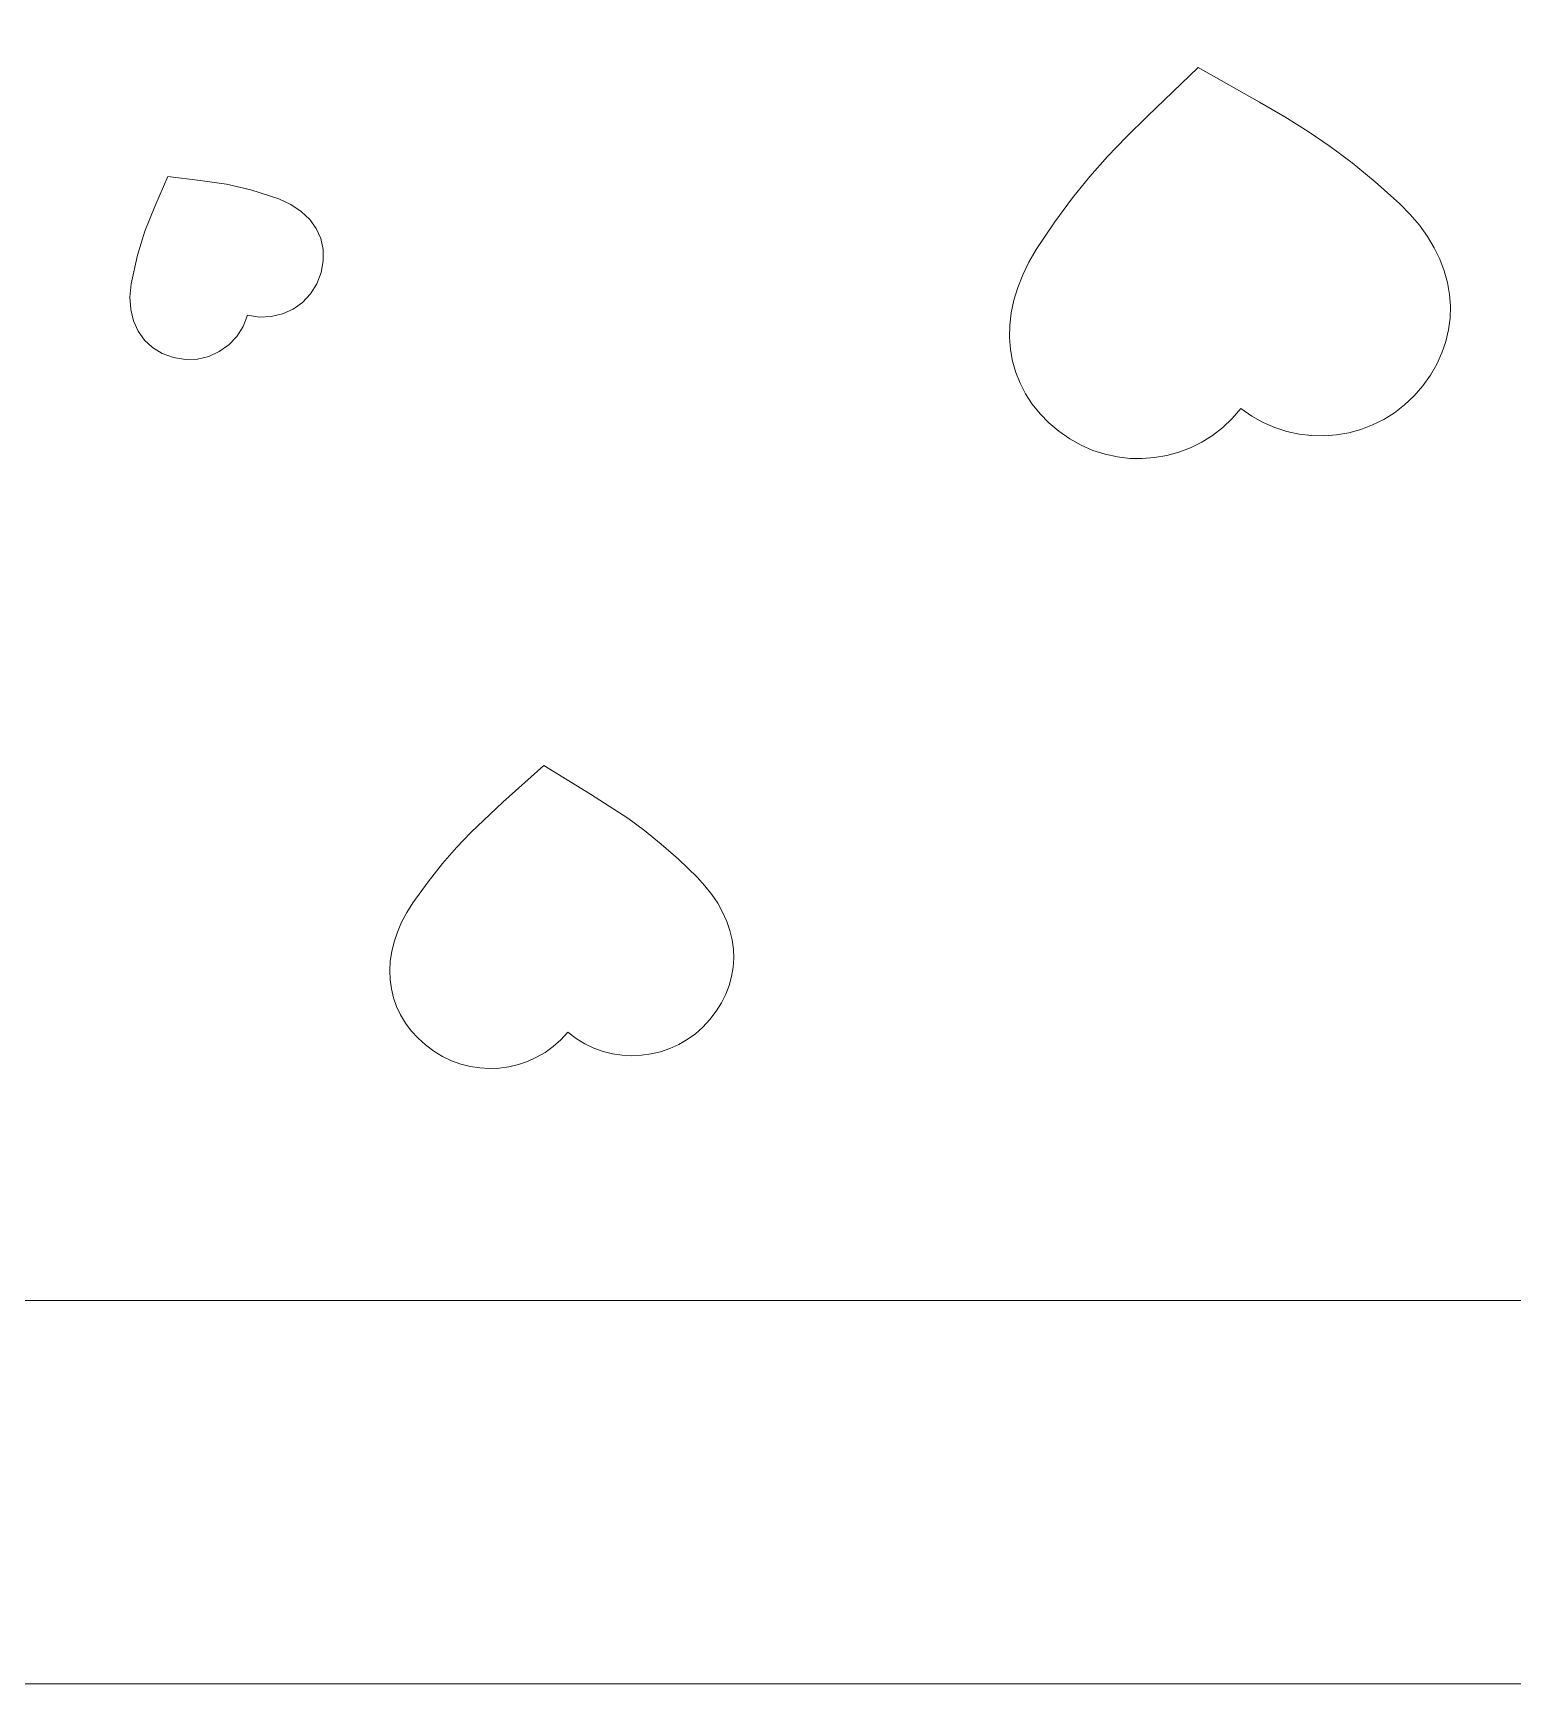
# Model space of a CAD drawing. Header units: millimetres. Extents: x -178 to 178, y -197 to 165.
# Drawn here: x 80.13 to 112.23, y -29.52 to 6.28 of the extents above; entities that cross this region are included whole.
import ezdxf

# ---------------------------------------------------------------- set-up
doc = ezdxf.new("R2010")
doc.units = ezdxf.units.MM
doc.header["$MEASUREMENT"] = 0
doc.layers.add('Calque_par_d_faut', color=7, linetype='Continuous')

msp = doc.modelspace()

# ---------------------------------------------------------------- linework, layer by layer
at = {"layer": 'Calque_par_d_faut', "color": 1, "lineweight": 9}
msp.add_open_spline([(-173.1455, 165.4772), (-174.4725, 165.4763), (-175.7447, 164.9484), (-176.6824, 164.0095), (-176.6824, 164.0095), (-177.6201, 163.0707), (-178.1464, 161.8041), (-178.1455, 160.4772), (-178.1455, 160.4772), (-178.1455, 160.4772), (-178.1455, -24.5228), (-178.1455, -24.5228), (-178.1455, -24.5228), (-178.1447, -25.8498), (-177.6168, -27.122), (-176.6779, -28.0597), (-176.6779, -28.0597), (-175.7391, -28.9974), (-174.4725, -29.5237), (-173.1455, -29.5228), (-173.1455, -29.5228), (-173.1455, -29.5228), (172.4975, -29.5228), (172.4975, -29.5228), (172.4975, -29.5228), (173.8245, -29.522), (175.0967, -28.9941), (176.0344, -28.0552), (176.0344, -28.0552), (176.9721, -27.1163), (177.4984, -25.8498), (177.4975, -24.5228), (177.4975, -24.5228), (177.4975, -24.5228), (177.4975, 71.9694), (177.4975, 71.9694), (177.4975, 71.9694), (177.4975, 71.9694), (177.4975, 79.9694), (177.4975, 79.9694), (177.4975, 79.9694), (177.4975, 79.9694), (177.4975, 160.4772), (177.4975, 160.4772), (177.4975, 160.4772), (177.4967, 161.8041), (176.9688, 163.0763), (176.0299, 164.014), (176.0299, 164.014), (175.0911, 164.9517), (173.8245, 165.478), (172.4975, 165.4772), (172.4975, 165.4772), (172.4975, 165.4772), (-173.1455, 165.4772), (-173.1455, 165.4772), (-173.1455, 165.4772), (-173.1455, 165.4772), (-173.1455, 165.4772), (-173.1455, 165.4772)], degree=3, knots=[0, 0, 0, 0, 0.0625, 0.0625, 0.0625, 0.0625, 0.125, 0.125, 0.125, 0.125, 0.1875, 0.1875, 0.1875, 0.1875, 0.25, 0.25, 0.25, 0.25, 0.3125, 0.3125, 0.3125, 0.3125, 0.375, 0.375, 0.375, 0.375, 0.4375, 0.4375, 0.4375, 0.4375, 0.5, 0.5, 0.5, 0.5, 0.5625, 0.5625, 0.5625, 0.5625, 0.625, 0.625, 0.625, 0.625, 0.6875, 0.6875, 0.6875, 0.6875, 0.75, 0.75, 0.75, 0.75, 0.8125, 0.8125, 0.8125, 0.8125, 0.875, 0.875, 0.875, 0.875, 1, 1, 1, 1], dxfattribs=at)
at = {"layer": 'Calque_par_d_faut', "color": 150, "lineweight": 9}
for points, knots in [([(159.0166, 157.1652), (159.8117, 157.1657), (160.5745, 156.8503), (161.1371, 156.2884), (161.1371, 156.2884), (161.6997, 155.7265), (162.0161, 154.9604), (162.0166, 154.1652), (162.0166, 154.1652), (162.0166, 154.1652), (162.0166, -18.2109), (162.0166, -18.2109), (162.0166, -18.2109), (162.0171, -19.006), (161.7017, -19.7688), (161.1398, -20.3314), (161.1398, -20.3314), (160.5779, -20.894), (159.8117, -21.2104), (159.0166, -21.2109), (159.0166, -21.2109), (159.0166, -21.2109), (38.413, -21.2109), (38.413, -21.2109), (38.413, -21.2109), (37.6179, -21.2114), (36.8551, -20.896), (36.2925, -20.3341), (36.2925, -20.3341), (35.7299, -19.7722), (35.4135, -19.006), (35.413, -18.2109), (35.413, -18.2109), (35.413, -18.2109), (35.413, 154.1652), (35.413, 154.1652), (35.413, 154.1652), (35.4125, 154.9604), (35.7279, 155.7231), (36.2898, 156.2857), (36.2898, 156.2857), (36.8517, 156.8484), (37.6179, 157.1647), (38.413, 157.1652), (38.413, 157.1652), (38.413, 157.1652), (159.0166, 157.1652), (159.0166, 157.1652), (159.0166, 157.1652), (159.0166, 157.1652), (159.0166, 157.1652), (159.0166, 157.1652)], [0, 0, 0, 0, 0.0714286, 0.0714286, 0.0714286, 0.0714286, 0.1428571, 0.1428571, 0.1428571, 0.1428571, 0.2142857, 0.2142857, 0.2142857, 0.2142857, 0.2857143, 0.2857143, 0.2857143, 0.2857143, 0.3571429, 0.3571429, 0.3571429, 0.3571429, 0.4285714, 0.4285714, 0.4285714, 0.4285714, 0.5, 0.5, 0.5, 0.5, 0.5714286, 0.5714286, 0.5714286, 0.5714286, 0.6428571, 0.6428571, 0.6428571, 0.6428571, 0.7142857, 0.7142857, 0.7142857, 0.7142857, 0.7857143, 0.7857143, 0.7857143, 0.7857143, 0.8571429, 0.8571429, 0.8571429, 0.8571429, 1, 1, 1, 1]), ([(106.3237, -1.8663), (106.3237, -1.8663), (106.1358, -2.0843), (106.1358, -2.0843), (106.1358, -2.0843), (106.1358, -2.0843), (105.9308, -2.2784), (105.9308, -2.2784), (105.9308, -2.2784), (105.9308, -2.2784), (105.7108, -2.4486), (105.7108, -2.4486), (105.7108, -2.4486), (105.7108, -2.4486), (105.4777, -2.5944), (105.4777, -2.5944), (105.4777, -2.5944), (105.4777, -2.5944), (105.2334, -2.7157), (105.2334, -2.7157), (105.2334, -2.7157), (105.2334, -2.7157), (104.98, -2.8122), (104.98, -2.8122), (104.98, -2.8122), (104.98, -2.8122), (104.7194, -2.8836), (104.7194, -2.8836), (104.7194, -2.8836), (104.7194, -2.8836), (104.4537, -2.9298), (104.4537, -2.9298), (104.4537, -2.9298), (104.4537, -2.9298), (104.1847, -2.9505), (104.1847, -2.9505), (104.1847, -2.9505), (104.1847, -2.9505), (103.9146, -2.9454), (103.9146, -2.9454), (103.9146, -2.9454), (103.9146, -2.9454), (103.6452, -2.9143), (103.6452, -2.9143), (103.6452, -2.9143), (103.6452, -2.9143), (103.3786, -2.8569), (103.3786, -2.8569), (103.3786, -2.8569), (103.3786, -2.8569), (103.1167, -2.7729), (103.1167, -2.7729), (103.1167, -2.7729), (103.1167, -2.7729), (102.8616, -2.6622), (102.8616, -2.6622), (102.8616, -2.6622), (102.8616, -2.6622), (102.6151, -2.5245), (102.6151, -2.5245), (102.6151, -2.5245), (102.6151, -2.5245), (102.3794, -2.3596), (102.3794, -2.3596), (102.3794, -2.3596), (102.3794, -2.3596), (102.1618, -2.1744), (102.1618, -2.1744), (102.1618, -2.1744), (102.1618, -2.1744), (101.9685, -1.9768), (101.9685, -1.9768), (101.9685, -1.9768), (101.9685, -1.9768), (101.7998, -1.7678), (101.7998, -1.7678), (101.7998, -1.7678), (101.7998, -1.7678), (101.6557, -1.5482), (101.6557, -1.5482), (101.6557, -1.5482), (101.6557, -1.5482), (101.5363, -1.3189), (101.5363, -1.3189), (101.5363, -1.3189), (101.5363, -1.3189), (101.4417, -1.0809), (101.4417, -1.0809), (101.4417, -1.0809), (101.4417, -1.0809), (101.372, -0.8349), (101.372, -0.8349), (101.372, -0.8349), (101.372, -0.8349), (101.3274, -0.582), (101.3274, -0.582), (101.3274, -0.582), (101.3274, -0.582), (101.308, -0.323), (101.308, -0.323), (101.308, -0.323), (101.308, -0.323), (101.3139, -0.0588), (101.3139, -0.0588), (101.3139, -0.0588), (101.3139, -0.0588), (101.3451, 0.2097), (101.3451, 0.2097), (101.3451, 0.2097), (101.3451, 0.2097), (101.4019, 0.4815), (101.4019, 0.4815), (101.4019, 0.4815), (101.4019, 0.4815), (101.4842, 0.7558), (101.4842, 0.7558), (101.4842, 0.7558), (101.4842, 0.7558), (101.5923, 1.0318), (101.5923, 1.0318), (101.5923, 1.0318), (101.5923, 1.0318), (101.7263, 1.3084), (101.7263, 1.3084), (101.7263, 1.3084), (101.7263, 1.3084), (101.8862, 1.5847), (101.8862, 1.5847), (101.8862, 1.5847), (101.8862, 1.5847), (102.2893, 2.1835), (102.2893, 2.1835), (102.2893, 2.1835), (102.2893, 2.1835), (102.6701, 2.7023), (102.6701, 2.7023), (102.6701, 2.7023), (102.6701, 2.7023), (103.0448, 3.1659), (103.0448, 3.1659), (103.0448, 3.1659), (103.0448, 3.1659), (103.4298, 3.5992), (103.4298, 3.5992), (103.4298, 3.5992), (103.4298, 3.5992), (103.8414, 4.0273), (103.8414, 4.0273), (103.8414, 4.0273), (103.8414, 4.0273), (104.2959, 4.4751), (104.2959, 4.4751), (104.2959, 4.4751), (104.2959, 4.4751), (105.3989, 5.5292), (105.3989, 5.5292), (105.3989, 5.5292), (105.3989, 5.5292), (106.7275, 4.7792), (106.7275, 4.7792), (106.7275, 4.7792), (106.7275, 4.7792), (107.2783, 4.4571), (107.2783, 4.4571), (107.2783, 4.4571), (107.2783, 4.4571), (107.7826, 4.1435), (107.7826, 4.1435), (107.7826, 4.1435), (107.7826, 4.1435), (108.2624, 3.8183), (108.2624, 3.8183), (108.2624, 3.8183), (108.2624, 3.8183), (108.7398, 3.4613), (108.7398, 3.4613), (108.7398, 3.4613), (108.7398, 3.4613), (109.2366, 3.0523), (109.2366, 3.0523), (109.2366, 3.0523), (109.2366, 3.0523), (109.7748, 2.5712), (109.7748, 2.5712), (109.7748, 2.5712), (109.7748, 2.5712), (109.9978, 2.3427), (109.9978, 2.3427), (109.9978, 2.3427), (109.9978, 2.3427), (110.1957, 2.1076), (110.1957, 2.1076), (110.1957, 2.1076), (110.1957, 2.1076), (110.3684, 1.8668), (110.3684, 1.8668), (110.3684, 1.8668), (110.3684, 1.8668), (110.5158, 1.6212), (110.5158, 1.6212), (110.5158, 1.6212), (110.5158, 1.6212), (110.6378, 1.3717), (110.6378, 1.3717), (110.6378, 1.3717), (110.6378, 1.3717), (110.7342, 1.1192), (110.7342, 1.1192), (110.7342, 1.1192), (110.7342, 1.1192), (110.8049, 0.8645), (110.8049, 0.8645), (110.8049, 0.8645), (110.8049, 0.8645), (110.8498, 0.6087), (110.8498, 0.6087), (110.8498, 0.6087), (110.8498, 0.6087), (110.8689, 0.3526), (110.8689, 0.3526), (110.8689, 0.3526), (110.8689, 0.3526), (110.862, 0.0971), (110.862, 0.0971), (110.862, 0.0971), (110.862, 0.0971), (110.8289, -0.1569), (110.8289, -0.1569), (110.8289, -0.1569), (110.8289, -0.1569), (110.7696, -0.4085), (110.7696, -0.4085), (110.7696, -0.4085), (110.7696, -0.4085), (110.684, -0.6569), (110.684, -0.6569), (110.684, -0.6569), (110.684, -0.6569), (110.5719, -0.901), (110.5719, -0.901), (110.5719, -0.901), (110.5719, -0.901), (110.4333, -1.1401), (110.4333, -1.1401), (110.4333, -1.1401), (110.4333, -1.1401), (110.268, -1.3731), (110.268, -1.3731), (110.268, -1.3731), (110.268, -1.3731), (110.0801, -1.5911), (110.0801, -1.5911), (110.0801, -1.5911), (110.0801, -1.5911), (109.8752, -1.7852), (109.8752, -1.7852), (109.8752, -1.7852), (109.8752, -1.7852), (109.6551, -1.9553), (109.6551, -1.9553), (109.6551, -1.9553), (109.6551, -1.9553), (109.422, -2.1012), (109.422, -2.1012), (109.422, -2.1012), (109.422, -2.1012), (109.1777, -2.2225), (109.1777, -2.2225), (109.1777, -2.2225), (109.1777, -2.2225), (108.9243, -2.319), (108.9243, -2.319), (108.9243, -2.319), (108.9243, -2.319), (108.6637, -2.3904), (108.6637, -2.3904), (108.6637, -2.3904), (108.6637, -2.3904), (108.398, -2.4366), (108.398, -2.4366), (108.398, -2.4366), (108.398, -2.4366), (108.1291, -2.4573), (108.1291, -2.4573), (108.1291, -2.4573), (108.1291, -2.4573), (107.8589, -2.4522), (107.8589, -2.4522), (107.8589, -2.4522), (107.8589, -2.4522), (107.5895, -2.421), (107.5895, -2.421), (107.5895, -2.421), (107.5895, -2.421), (107.3229, -2.3636), (107.3229, -2.3636), (107.3229, -2.3636), (107.3229, -2.3636), (107.0611, -2.2797), (107.0611, -2.2797), (107.0611, -2.2797), (107.0611, -2.2797), (106.8059, -2.169), (106.8059, -2.169), (106.8059, -2.169), (106.8059, -2.169), (106.5594, -2.0313), (106.5594, -2.0313), (106.5594, -2.0313), (106.5594, -2.0313), (106.3237, -1.8663), (106.3237, -1.8663), (106.3237, -1.8663), (106.3237, -1.8663), (106.3237, -1.8663), (106.3237, -1.8663)], [0, 0, 0, 0, 0.0125, 0.0125, 0.0125, 0.0125, 0.025, 0.025, 0.025, 0.025, 0.0375, 0.0375, 0.0375, 0.0375, 0.05, 0.05, 0.05, 0.05, 0.0625, 0.0625, 0.0625, 0.0625, 0.075, 0.075, 0.075, 0.075, 0.0875, 0.0875, 0.0875, 0.0875, 0.1, 0.1, 0.1, 0.1, 0.1125, 0.1125, 0.1125, 0.1125, 0.125, 0.125, 0.125, 0.125, 0.1375, 0.1375, 0.1375, 0.1375, 0.15, 0.15, 0.15, 0.15, 0.1625, 0.1625, 0.1625, 0.1625, 0.175, 0.175, 0.175, 0.175, 0.1875, 0.1875, 0.1875, 0.1875, 0.2, 0.2, 0.2, 0.2, 0.2125, 0.2125, 0.2125, 0.2125, 0.225, 0.225, 0.225, 0.225, 0.2375, 0.2375, 0.2375, 0.2375, 0.25, 0.25, 0.25, 0.25, 0.2625, 0.2625, 0.2625, 0.2625, 0.275, 0.275, 0.275, 0.275, 0.2875, 0.2875, 0.2875, 0.2875, 0.3, 0.3, 0.3, 0.3, 0.3125, 0.3125, 0.3125, 0.3125, 0.325, 0.325, 0.325, 0.325, 0.3375, 0.3375, 0.3375, 0.3375, 0.35, 0.35, 0.35, 0.35, 0.3625, 0.3625, 0.3625, 0.3625, 0.375, 0.375, 0.375, 0.375, 0.3875, 0.3875, 0.3875, 0.3875, 0.4, 0.4, 0.4, 0.4, 0.4125, 0.4125, 0.4125, 0.4125, 0.425, 0.425, 0.425, 0.425, 0.4375, 0.4375, 0.4375, 0.4375, 0.45, 0.45, 0.45, 0.45, 0.4625, 0.4625, 0.4625, 0.4625, 0.475, 0.475, 0.475, 0.475, 0.4875, 0.4875, 0.4875, 0.4875, 0.5, 0.5, 0.5, 0.5, 0.5125, 0.5125, 0.5125, 0.5125, 0.525, 0.525, 0.525, 0.525, 0.5375, 0.5375, 0.5375, 0.5375, 0.55, 0.55, 0.55, 0.55, 0.5625, 0.5625, 0.5625, 0.5625, 0.575, 0.575, 0.575, 0.575, 0.5875, 0.5875, 0.5875, 0.5875, 0.6, 0.6, 0.6, 0.6, 0.6125, 0.6125, 0.6125, 0.6125, 0.625, 0.625, 0.625, 0.625, 0.6375, 0.6375, 0.6375, 0.6375, 0.65, 0.65, 0.65, 0.65, 0.6625, 0.6625, 0.6625, 0.6625, 0.675, 0.675, 0.675, 0.675, 0.6875, 0.6875, 0.6875, 0.6875, 0.7, 0.7, 0.7, 0.7, 0.7125, 0.7125, 0.7125, 0.7125, 0.725, 0.725, 0.725, 0.725, 0.7375, 0.7375, 0.7375, 0.7375, 0.75, 0.75, 0.75, 0.75, 0.7625, 0.7625, 0.7625, 0.7625, 0.775, 0.775, 0.775, 0.775, 0.7875, 0.7875, 0.7875, 0.7875, 0.8, 0.8, 0.8, 0.8, 0.8125, 0.8125, 0.8125, 0.8125, 0.825, 0.825, 0.825, 0.825, 0.8375, 0.8375, 0.8375, 0.8375, 0.85, 0.85, 0.85, 0.85, 0.8625, 0.8625, 0.8625, 0.8625, 0.875, 0.875, 0.875, 0.875, 0.8875, 0.8875, 0.8875, 0.8875, 0.9, 0.9, 0.9, 0.9, 0.9125, 0.9125, 0.9125, 0.9125, 0.925, 0.925, 0.925, 0.925, 0.9375, 0.9375, 0.9375, 0.9375, 0.95, 0.95, 0.95, 0.95, 0.9625, 0.9625, 0.9625, 0.9625, 0.975, 0.975, 0.975, 0.975, 1, 1, 1, 1]), ([(84.7783, 0.1618), (84.7783, 0.1618), (84.6841, -0.0854), (84.6841, -0.0854), (84.6841, -0.0854), (84.6841, -0.0854), (84.5468, -0.3022), (84.5468, -0.3022), (84.5468, -0.3022), (84.5468, -0.3022), (84.3728, -0.4849), (84.3728, -0.4849), (84.3728, -0.4849), (84.3728, -0.4849), (84.1685, -0.63), (84.1685, -0.63), (84.1685, -0.63), (84.1685, -0.63), (83.9404, -0.7336), (83.9404, -0.7336), (83.9404, -0.7336), (83.9404, -0.7336), (83.6949, -0.792), (83.6949, -0.792), (83.6949, -0.792), (83.6949, -0.792), (83.4385, -0.8016), (83.4385, -0.8016), (83.4385, -0.8016), (83.4385, -0.8016), (83.1775, -0.7587), (83.1775, -0.7587), (83.1775, -0.7587), (83.1775, -0.7587), (82.9327, -0.6686), (82.9327, -0.6686), (82.9327, -0.6686), (82.9327, -0.6686), (82.7216, -0.5413), (82.7216, -0.5413), (82.7216, -0.5413), (82.7216, -0.5413), (82.5459, -0.3796), (82.5459, -0.3796), (82.5459, -0.3796), (82.5459, -0.3796), (82.4073, -0.1864), (82.4073, -0.1864), (82.4073, -0.1864), (82.4073, -0.1864), (82.3074, 0.0352), (82.3074, 0.0352), (82.3074, 0.0352), (82.3074, 0.0352), (82.248, 0.2825), (82.248, 0.2825), (82.248, 0.2825), (82.248, 0.2825), (82.2306, 0.5524), (82.2306, 0.5524), (82.2306, 0.5524), (82.2306, 0.5524), (82.257, 0.8421), (82.257, 0.8421), (82.257, 0.8421), (82.257, 0.8421), (82.3919, 1.4617), (82.3919, 1.4617), (82.3919, 1.4617), (82.3919, 1.4617), (82.556, 1.9825), (82.556, 1.9825), (82.556, 1.9825), (82.556, 1.9825), (82.7695, 2.5134), (82.7695, 2.5134), (82.7695, 2.5134), (82.7695, 2.5134), (83.0524, 3.1632), (83.0524, 3.1632), (83.0524, 3.1632), (83.0524, 3.1632), (83.7564, 3.0808), (83.7564, 3.0808), (83.7564, 3.0808), (83.7564, 3.0808), (84.3226, 2.9983), (84.3226, 2.9983), (84.3226, 2.9983), (84.3226, 2.9983), (84.8552, 2.8782), (84.8552, 2.8782), (84.8552, 2.8782), (84.8552, 2.8782), (85.4586, 2.683), (85.4586, 2.683), (85.4586, 2.683), (85.4586, 2.683), (85.7223, 2.5601), (85.7223, 2.5601), (85.7223, 2.5601), (85.7223, 2.5601), (85.9468, 2.4093), (85.9468, 2.4093), (85.9468, 2.4093), (85.9468, 2.4093), (86.1306, 2.2336), (86.1306, 2.2336), (86.1306, 2.2336), (86.1306, 2.2336), (86.2719, 2.0357), (86.2719, 2.0357), (86.2719, 2.0357), (86.2719, 2.0357), (86.3691, 1.8188), (86.3691, 1.8188), (86.3691, 1.8188), (86.3691, 1.8188), (86.4205, 1.5856), (86.4205, 1.5856), (86.4205, 1.5856), (86.4205, 1.5856), (86.4243, 1.3391), (86.4243, 1.3391), (86.4243, 1.3391), (86.4243, 1.3391), (86.379, 1.0822), (86.379, 1.0822), (86.379, 1.0822), (86.379, 1.0822), (86.2849, 0.8351), (86.2849, 0.8351), (86.2849, 0.8351), (86.2849, 0.8351), (86.1476, 0.6183), (86.1476, 0.6183), (86.1476, 0.6183), (86.1476, 0.6183), (85.9736, 0.4355), (85.9736, 0.4355), (85.9736, 0.4355), (85.9736, 0.4355), (85.7693, 0.2905), (85.7693, 0.2905), (85.7693, 0.2905), (85.7693, 0.2905), (85.5412, 0.1869), (85.5412, 0.1869), (85.5412, 0.1869), (85.5412, 0.1869), (85.2957, 0.1284), (85.2957, 0.1284), (85.2957, 0.1284), (85.2957, 0.1284), (85.0392, 0.1188), (85.0392, 0.1188), (85.0392, 0.1188), (85.0392, 0.1188), (84.7783, 0.1618), (84.7783, 0.1618), (84.7783, 0.1618), (84.7783, 0.1618), (84.7783, 0.1618), (84.7783, 0.1618)], [0, 0, 0, 0, 0.0238095, 0.0238095, 0.0238095, 0.0238095, 0.047619, 0.047619, 0.047619, 0.047619, 0.0714286, 0.0714286, 0.0714286, 0.0714286, 0.0952381, 0.0952381, 0.0952381, 0.0952381, 0.1190476, 0.1190476, 0.1190476, 0.1190476, 0.1428571, 0.1428571, 0.1428571, 0.1428571, 0.1666667, 0.1666667, 0.1666667, 0.1666667, 0.1904762, 0.1904762, 0.1904762, 0.1904762, 0.2142857, 0.2142857, 0.2142857, 0.2142857, 0.2380952, 0.2380952, 0.2380952, 0.2380952, 0.2619048, 0.2619048, 0.2619048, 0.2619048, 0.2857143, 0.2857143, 0.2857143, 0.2857143, 0.3095238, 0.3095238, 0.3095238, 0.3095238, 0.3333333, 0.3333333, 0.3333333, 0.3333333, 0.3571429, 0.3571429, 0.3571429, 0.3571429, 0.3809524, 0.3809524, 0.3809524, 0.3809524, 0.4047619, 0.4047619, 0.4047619, 0.4047619, 0.4285714, 0.4285714, 0.4285714, 0.4285714, 0.452381, 0.452381, 0.452381, 0.452381, 0.4761905, 0.4761905, 0.4761905, 0.4761905, 0.5, 0.5, 0.5, 0.5, 0.5238095, 0.5238095, 0.5238095, 0.5238095, 0.547619, 0.547619, 0.547619, 0.547619, 0.5714286, 0.5714286, 0.5714286, 0.5714286, 0.5952381, 0.5952381, 0.5952381, 0.5952381, 0.6190476, 0.6190476, 0.6190476, 0.6190476, 0.6428571, 0.6428571, 0.6428571, 0.6428571, 0.6666667, 0.6666667, 0.6666667, 0.6666667, 0.6904762, 0.6904762, 0.6904762, 0.6904762, 0.7142857, 0.7142857, 0.7142857, 0.7142857, 0.7380952, 0.7380952, 0.7380952, 0.7380952, 0.7619048, 0.7619048, 0.7619048, 0.7619048, 0.7857143, 0.7857143, 0.7857143, 0.7857143, 0.8095238, 0.8095238, 0.8095238, 0.8095238, 0.8333333, 0.8333333, 0.8333333, 0.8333333, 0.8571429, 0.8571429, 0.8571429, 0.8571429, 0.8809524, 0.8809524, 0.8809524, 0.8809524, 0.9047619, 0.9047619, 0.9047619, 0.9047619, 0.9285714, 0.9285714, 0.9285714, 0.9285714, 0.952381, 0.952381, 0.952381, 0.952381, 1, 1, 1, 1]), ([(91.7269, -15.3905), (91.7269, -15.3905), (91.5747, -15.555), (91.5747, -15.555), (91.5747, -15.555), (91.5747, -15.555), (91.4099, -15.7006), (91.4099, -15.7006), (91.4099, -15.7006), (91.4099, -15.7006), (91.2339, -15.827), (91.2339, -15.827), (91.2339, -15.827), (91.2339, -15.827), (91.0485, -15.9342), (91.0485, -15.9342), (91.0485, -15.9342), (91.0485, -15.9342), (90.855, -16.022), (90.855, -16.022), (90.855, -16.022), (90.855, -16.022), (90.6551, -16.0902), (90.6551, -16.0902), (90.6551, -16.0902), (90.6551, -16.0902), (90.4503, -16.1387), (90.4503, -16.1387), (90.4503, -16.1387), (90.4503, -16.1387), (90.2422, -16.1674), (90.2422, -16.1674), (90.2422, -16.1674), (90.2422, -16.1674), (90.0322, -16.1762), (90.0322, -16.1762), (90.0322, -16.1762), (90.0322, -16.1762), (89.8221, -16.1649), (89.8221, -16.1649), (89.8221, -16.1649), (89.8221, -16.1649), (89.6132, -16.1333), (89.6132, -16.1333), (89.6132, -16.1333), (89.6132, -16.1333), (89.4072, -16.0813), (89.4072, -16.0813), (89.4072, -16.0813), (89.4072, -16.0813), (89.2057, -16.0089), (89.2057, -16.0089), (89.2057, -16.0089), (89.2057, -16.0089), (89.0101, -15.9157), (89.0101, -15.9157), (89.0101, -15.9157), (89.0101, -15.9157), (88.8219, -15.8018), (88.8219, -15.8018), (88.8219, -15.8018), (88.8219, -15.8018), (88.6429, -15.667), (88.6429, -15.667), (88.6429, -15.667), (88.6429, -15.667), (88.4785, -15.5169), (88.4785, -15.5169), (88.4785, -15.5169), (88.4785, -15.5169), (88.3335, -15.3578), (88.3335, -15.3578), (88.3335, -15.3578), (88.3335, -15.3578), (88.2078, -15.1905), (88.2078, -15.1905), (88.2078, -15.1905), (88.2078, -15.1905), (88.1016, -15.0156), (88.1016, -15.0156), (88.1016, -15.0156), (88.1016, -15.0156), (88.0149, -14.8339), (88.0149, -14.8339), (88.0149, -14.8339), (88.0149, -14.8339), (87.9478, -14.646), (87.9478, -14.646), (87.9478, -14.646), (87.9478, -14.646), (87.9003, -14.4526), (87.9003, -14.4526), (87.9003, -14.4526), (87.9003, -14.4526), (87.8724, -14.2545), (87.8724, -14.2545), (87.8724, -14.2545), (87.8724, -14.2545), (87.8644, -14.0523), (87.8644, -14.0523), (87.8644, -14.0523), (87.8644, -14.0523), (87.8761, -13.8468), (87.8761, -13.8468), (87.8761, -13.8468), (87.8761, -13.8468), (87.9078, -13.6387), (87.9078, -13.6387), (87.9078, -13.6387), (87.9078, -13.6387), (87.9594, -13.4286), (87.9594, -13.4286), (87.9594, -13.4286), (87.9594, -13.4286), (88.031, -13.2173), (88.031, -13.2173), (88.031, -13.2173), (88.031, -13.2173), (88.1226, -13.0054), (88.1226, -13.0054), (88.1226, -13.0054), (88.1226, -13.0054), (88.2344, -12.7937), (88.2344, -12.7937), (88.2344, -12.7937), (88.2344, -12.7937), (88.3664, -12.5829), (88.3664, -12.5829), (88.3664, -12.5829), (88.3664, -12.5829), (88.6966, -12.1278), (88.6966, -12.1278), (88.6966, -12.1278), (88.6966, -12.1278), (89.0072, -11.7343), (89.0072, -11.7343), (89.0072, -11.7343), (89.0072, -11.7343), (89.3116, -11.3836), (89.3116, -11.3836), (89.3116, -11.3836), (89.3116, -11.3836), (89.6231, -11.0568), (89.6231, -11.0568), (89.6231, -11.0568), (89.6231, -11.0568), (90.3211, -10.3985), (90.3211, -10.3985), (90.3211, -10.3985), (90.3211, -10.3985), (91.2086, -9.608), (91.2086, -9.608), (91.2086, -9.608), (91.2086, -9.608), (92.2224, -10.2281), (92.2224, -10.2281), (92.2224, -10.2281), (92.2224, -10.2281), (93.0264, -10.7517), (93.0264, -10.7517), (93.0264, -10.7517), (93.0264, -10.7517), (93.3911, -11.0179), (93.3911, -11.0179), (93.3911, -11.0179), (93.3911, -11.0179), (93.753, -11.3089), (93.753, -11.3089), (93.753, -11.3089), (93.753, -11.3089), (94.1286, -11.6408), (94.1286, -11.6408), (94.1286, -11.6408), (94.1286, -11.6408), (94.5345, -12.03), (94.5345, -12.03), (94.5345, -12.03), (94.5345, -12.03), (94.7019, -12.214), (94.7019, -12.214), (94.7019, -12.214), (94.7019, -12.214), (94.8495, -12.4024), (94.8495, -12.4024), (94.8495, -12.4024), (94.8495, -12.4024), (94.9774, -12.5946), (94.9774, -12.5946), (94.9774, -12.5946), (94.9774, -12.5946), (95.0855, -12.7898), (95.0855, -12.7898), (95.0855, -12.7898), (95.0855, -12.7898), (95.1736, -12.9873), (95.1736, -12.9873), (95.1736, -12.9873), (95.1736, -12.9873), (95.2418, -13.1865), (95.2418, -13.1865), (95.2418, -13.1865), (95.2418, -13.1865), (95.2899, -13.3867), (95.2899, -13.3867), (95.2899, -13.3867), (95.2899, -13.3867), (95.3179, -13.587), (95.3179, -13.587), (95.3179, -13.587), (95.3179, -13.587), (95.3258, -13.7869), (95.3258, -13.7869), (95.3258, -13.7869), (95.3258, -13.7869), (95.3134, -13.9857), (95.3134, -13.9857), (95.3134, -13.9857), (95.3134, -13.9857), (95.2807, -14.1825), (95.2807, -14.1825), (95.2807, -14.1825), (95.2807, -14.1825), (95.2277, -14.3768), (95.2277, -14.3768), (95.2277, -14.3768), (95.2277, -14.3768), (95.1543, -14.5678), (95.1543, -14.5678), (95.1543, -14.5678), (95.1543, -14.5678), (95.0604, -14.7548), (95.0604, -14.7548), (95.0604, -14.7548), (95.0604, -14.7548), (94.946, -14.9371), (94.946, -14.9371), (94.946, -14.9371), (94.946, -14.9371), (94.8109, -15.114), (94.8109, -15.114), (94.8109, -15.114), (94.8109, -15.114), (94.6587, -15.2786), (94.6587, -15.2786), (94.6587, -15.2786), (94.6587, -15.2786), (94.4939, -15.4241), (94.4939, -15.4241), (94.4939, -15.4241), (94.4939, -15.4241), (94.318, -15.5506), (94.318, -15.5506), (94.318, -15.5506), (94.318, -15.5506), (94.1325, -15.6577), (94.1325, -15.6577), (94.1325, -15.6577), (94.1325, -15.6577), (93.939, -15.7455), (93.939, -15.7455), (93.939, -15.7455), (93.939, -15.7455), (93.7391, -15.8137), (93.7391, -15.8137), (93.7391, -15.8137), (93.7391, -15.8137), (93.5343, -15.8623), (93.5343, -15.8623), (93.5343, -15.8623), (93.5343, -15.8623), (93.3262, -15.891), (93.3262, -15.891), (93.3262, -15.891), (93.3262, -15.891), (93.1163, -15.8997), (93.1163, -15.8997), (93.1163, -15.8997), (93.1163, -15.8997), (92.9061, -15.8884), (92.9061, -15.8884), (92.9061, -15.8884), (92.9061, -15.8884), (92.6973, -15.8568), (92.6973, -15.8568), (92.6973, -15.8568), (92.6973, -15.8568), (92.4913, -15.8049), (92.4913, -15.8049), (92.4913, -15.8049), (92.4913, -15.8049), (92.2897, -15.7324), (92.2897, -15.7324), (92.2897, -15.7324), (92.2897, -15.7324), (92.0941, -15.6393), (92.0941, -15.6393), (92.0941, -15.6393), (92.0941, -15.6393), (91.906, -15.5253), (91.906, -15.5253), (91.906, -15.5253), (91.906, -15.5253), (91.7269, -15.3905), (91.7269, -15.3905), (91.7269, -15.3905), (91.7269, -15.3905), (91.7269, -15.3905), (91.7269, -15.3905)], [0, 0, 0, 0, 0.0128205, 0.0128205, 0.0128205, 0.0128205, 0.025641, 0.025641, 0.025641, 0.025641, 0.0384615, 0.0384615, 0.0384615, 0.0384615, 0.0512821, 0.0512821, 0.0512821, 0.0512821, 0.0641026, 0.0641026, 0.0641026, 0.0641026, 0.0769231, 0.0769231, 0.0769231, 0.0769231, 0.0897436, 0.0897436, 0.0897436, 0.0897436, 0.1025641, 0.1025641, 0.1025641, 0.1025641, 0.1153846, 0.1153846, 0.1153846, 0.1153846, 0.1282051, 0.1282051, 0.1282051, 0.1282051, 0.1410256, 0.1410256, 0.1410256, 0.1410256, 0.1538462, 0.1538462, 0.1538462, 0.1538462, 0.1666667, 0.1666667, 0.1666667, 0.1666667, 0.1794872, 0.1794872, 0.1794872, 0.1794872, 0.1923077, 0.1923077, 0.1923077, 0.1923077, 0.2051282, 0.2051282, 0.2051282, 0.2051282, 0.2179487, 0.2179487, 0.2179487, 0.2179487, 0.2307692, 0.2307692, 0.2307692, 0.2307692, 0.2435897, 0.2435897, 0.2435897, 0.2435897, 0.2564103, 0.2564103, 0.2564103, 0.2564103, 0.2692308, 0.2692308, 0.2692308, 0.2692308, 0.2820513, 0.2820513, 0.2820513, 0.2820513, 0.2948718, 0.2948718, 0.2948718, 0.2948718, 0.3076923, 0.3076923, 0.3076923, 0.3076923, 0.3205128, 0.3205128, 0.3205128, 0.3205128, 0.3333333, 0.3333333, 0.3333333, 0.3333333, 0.3461538, 0.3461538, 0.3461538, 0.3461538, 0.3589744, 0.3589744, 0.3589744, 0.3589744, 0.3717949, 0.3717949, 0.3717949, 0.3717949, 0.3846154, 0.3846154, 0.3846154, 0.3846154, 0.3974359, 0.3974359, 0.3974359, 0.3974359, 0.4102564, 0.4102564, 0.4102564, 0.4102564, 0.4230769, 0.4230769, 0.4230769, 0.4230769, 0.4358974, 0.4358974, 0.4358974, 0.4358974, 0.4487179, 0.4487179, 0.4487179, 0.4487179, 0.4615385, 0.4615385, 0.4615385, 0.4615385, 0.474359, 0.474359, 0.474359, 0.474359, 0.4871795, 0.4871795, 0.4871795, 0.4871795, 0.5, 0.5, 0.5, 0.5, 0.5128205, 0.5128205, 0.5128205, 0.5128205, 0.525641, 0.525641, 0.525641, 0.525641, 0.5384615, 0.5384615, 0.5384615, 0.5384615, 0.5512821, 0.5512821, 0.5512821, 0.5512821, 0.5641026, 0.5641026, 0.5641026, 0.5641026, 0.5769231, 0.5769231, 0.5769231, 0.5769231, 0.5897436, 0.5897436, 0.5897436, 0.5897436, 0.6025641, 0.6025641, 0.6025641, 0.6025641, 0.6153846, 0.6153846, 0.6153846, 0.6153846, 0.6282051, 0.6282051, 0.6282051, 0.6282051, 0.6410256, 0.6410256, 0.6410256, 0.6410256, 0.6538462, 0.6538462, 0.6538462, 0.6538462, 0.6666667, 0.6666667, 0.6666667, 0.6666667, 0.6794872, 0.6794872, 0.6794872, 0.6794872, 0.6923077, 0.6923077, 0.6923077, 0.6923077, 0.7051282, 0.7051282, 0.7051282, 0.7051282, 0.7179487, 0.7179487, 0.7179487, 0.7179487, 0.7307692, 0.7307692, 0.7307692, 0.7307692, 0.7435897, 0.7435897, 0.7435897, 0.7435897, 0.7564103, 0.7564103, 0.7564103, 0.7564103, 0.7692308, 0.7692308, 0.7692308, 0.7692308, 0.7820513, 0.7820513, 0.7820513, 0.7820513, 0.7948718, 0.7948718, 0.7948718, 0.7948718, 0.8076923, 0.8076923, 0.8076923, 0.8076923, 0.8205128, 0.8205128, 0.8205128, 0.8205128, 0.8333333, 0.8333333, 0.8333333, 0.8333333, 0.8461538, 0.8461538, 0.8461538, 0.8461538, 0.8589744, 0.8589744, 0.8589744, 0.8589744, 0.8717949, 0.8717949, 0.8717949, 0.8717949, 0.8846154, 0.8846154, 0.8846154, 0.8846154, 0.8974359, 0.8974359, 0.8974359, 0.8974359, 0.9102564, 0.9102564, 0.9102564, 0.9102564, 0.9230769, 0.9230769, 0.9230769, 0.9230769, 0.9358974, 0.9358974, 0.9358974, 0.9358974, 0.9487179, 0.9487179, 0.9487179, 0.9487179, 0.9615385, 0.9615385, 0.9615385, 0.9615385, 0.974359, 0.974359, 0.974359, 0.974359, 1, 1, 1, 1])]:
    msp.add_open_spline(points, degree=3, knots=knots, dxfattribs=at)

doc.saveas('drawing.dxf')
